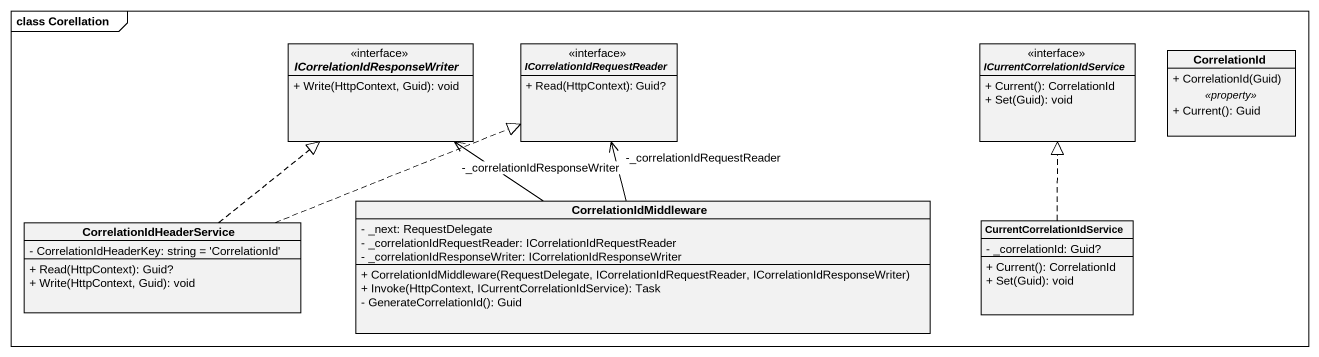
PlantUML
@startuml
mainframe class Corellation
hide circle
hide empty members
skinparam classAttributeIconSize 0
interface ICorrelationIdResponseWriter {
  + Write(HttpContext, Guid): void
}
interface ICorrelationIdRequestReader {
  + Read(HttpContext): Guid?
}
interface ICurrentCorrelationIdService {
  + Current(): CorrelationId
  + Set(Guid): void
}
class CorrelationId {
  + CorrelationId(Guid)
  .. <<property>> ..
  + Current(): Guid
}
class CorrelationIdHeaderService {
  - CorrelationIdHeaderKey: string = 'CorrelationId'
  + Read(HttpContext): Guid?
  + Write(HttpContext, Guid): void
}
class CorrelationIdMiddleware {
  - _next: RequestDelegate
  - _correlationIdRequestReader: ICorrelationIdRequestReader
  - _correlationIdResponseWriter: ICorrelationIdResponseWriter
  + CorrelationIdMiddleware(RequestDelegate, ICorrelationIdRequestReader, ICorrelationIdResponseWriter)
  + Invoke(HttpContext, ICurrentCorrelationIdService): Task
  - GenerateCorrelationId(): Guid
}
class CurrentCorrelationIdService {
  - _correlationId: Guid?
  + Current(): CorrelationId
  + Set(Guid): void
}
CorrelationIdHeaderService .up.|> ICorrelationIdResponseWriter
CorrelationIdHeaderService .right.|> ICorrelationIdRequestReader
CorrelationIdMiddleware -up-> "-_correlationIdResponseWriter" ICorrelationIdResponseWriter
CorrelationIdMiddleware -up-> "-_correlationIdRequestReader" ICorrelationIdRequestReader
CurrentCorrelationIdService .up.|> ICurrentCorrelationIdService
@enduml
